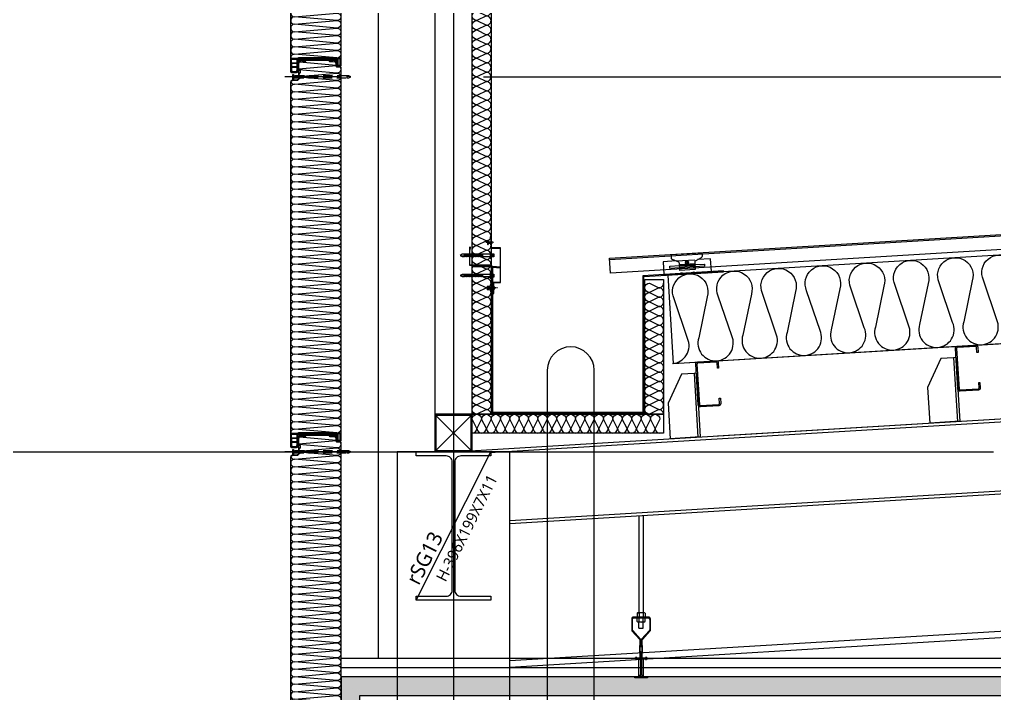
# Model space of a CAD drawing. Header units: millimetres. Extents: x 0 to 672800, y 0 to 118800.
# Drawn here: x 391743 to 394342, y 31799 to 33597 of the extents above; entities that cross this region are included whole.
import ezdxf
from ezdxf.enums import TextEntityAlignment as Align

# ---------------------------------------------------------------- set-up
doc = ezdxf.new("R2010")
doc.units = ezdxf.units.MM
doc.header["$LTSCALE"] = 200
doc.linetypes.add('CEN-GAUN', pattern=[32.2, 30, -1, 0.2, -1])
doc.linetypes.add('HIDDEN', pattern=[0.375, 0.25, -0.125])
doc.layers.get('DEFPOINTS').update_dxf_attribs({"color": 137})
for name, color, linetype in [('0-S-col', 4, 'Continuous'), ('01단열재', 252, 'Continuous'), ('01외벽패널', 3, 'Continuous'), ('01하지철물', 253, 'Continuous'), ('09GIRDER', 2, 'Continuous'), ('161', 161, 'Continuous'), ('7', 7, 'Continuous'), ('8ELE', 8, 'Continuous'), ('A-ELE-9', 9, 'Continuous'), ('A-STL4', 4, 'Continuous'), ('AA-CEXM-SYST', 13, 'Continuous'), ('AA-WAXM-NORT', 4, 'Continuous'), ('AA-WAXM-SAND', 4, 'Continuous'), ('BOLT', 8, 'Continuous'), ('CEN', 1, 'CEN-GAUN'), ('CON', 2, 'Continuous'), ('ELE', 7, 'Continuous'), ('ELE-6', 6, 'Continuous'), ('ELE-8', 8, 'Continuous'), ('HAT', 8, 'Continuous'), ('HAT-253', 253, 'Continuous'), ('HAT-INS', 252, 'Continuous'), ('HAT-INS1', 252, 'Continuous'), ('Insul', 252, 'Continuous'), ('PANEL', 6, 'Continuous'), ('S-253', 252, 'Continuous'), ('STEEL-E', 6, 'Continuous'), ('SYP_BOLT', 9, 'Continuous'), ('SYP_FLASHING', 5, 'Continuous'), ('SYP_INSUL', 252, 'Continuous'), ('SYP_RIVET', 11, 'Continuous'), ('SYP_WINDOW', 4, 'Continuous'), ('WALL', 2, 'Continuous'), ('XR-SECTION$0$AA-WAXS-FRPR', 251, 'Continuous')]:
    doc.layers.add(name, color=color, linetype=linetype)
doc.styles.add('스타일1', font='malgun.ttf')
doc.linetypes.add('INSUL50', pattern='A,0.00254,-2.54,[134,ltypeshp.shx,S=6.25,R=0,X=-2.54,Y=0],-19.92,[134,ltypeshp.shx,S=6.25,R=180,X=2.54,Y=0],-2.54', length=25.00254)

# ---------------------------------------------------------------- blocks, each defined once
blk = doc.blocks.new('*U279')
at = {"layer": 'HAT-INS'}
for points in [[(0, 0, 0.414214), (0.25, 0.25), (0, 0.75, -1), (0.5, 0.75), (0.25, 0.25, 0.414214), (0.5, 0)], [(0.5, 0, 0.414214), (0.75, 0.25), (0.5, 0.75, -1), (1, 0.75), (0.75, 0.25, 0.414214), (1, 0)], [(1, 0, 0.414214), (1.25, 0.25), (1, 0.75, -1), (1.5, 0.75), (1.25, 0.25, 0.414214), (1.5, 0)], [(1.5, 0, 0.414214), (1.75, 0.25), (1.5, 0.75, -1), (2, 0.75), (1.75, 0.25, 0.414214), (2, 0)], [(2, 0, 0.414214), (2.25, 0.25), (2, 0.75, -1), (2.5, 0.75), (2.25, 0.25, 0.414214), (2.5, 0)], [(2.5, 0, 0.414214), (2.75, 0.25), (2.5, 0.75, -1), (3, 0.75), (2.75, 0.25, 0.414214), (3, 0)], [(3, 0, 0.414214), (3.25, 0.25), (3, 0.75, -1), (3.5, 0.75), (3.25, 0.25, 0.414214), (3.5, 0)], [(3.5, 0, 0.414214), (3.75, 0.25), (3.5, 0.75, -1), (4, 0.75), (3.75, 0.25, 0.414214), (4, 0)], [(4, 0, 0.414214), (4.25, 0.25), (4, 0.75, -1), (4.5, 0.75), (4.25, 0.25, 0.414214), (4.5, 0)], [(4.5, 0, 0.414214), (4.75, 0.25), (4.5, 0.75, -1), (5, 0.75), (4.75, 0.25, 0.414214), (5, 0)], [(5, 0, 0.414214), (5.25, 0.25), (5, 0.75, -1), (5.5, 0.75), (5.25, 0.25, 0.414214), (5.5, 0)], [(5.5, 0, 0.414214), (5.75, 0.25), (5.5, 0.75, -1), (6, 0.75), (5.75, 0.25, 0.414214), (6, 0)], [(6, 0, 0.414214), (6.25, 0.25), (6, 0.75, -1), (6.5, 0.75), (6.25, 0.25, 0.414214), (6.5, 0)], [(6.5, 0, 0.414214), (6.75, 0.25), (6.5, 0.75, -1), (7, 0.75), (6.75, 0.25, 0.414214), (7, 0)], [(7, 0, 0.414214), (7.25, 0.25), (7, 0.75, -1), (7.5, 0.75), (7.25, 0.25, 0.414214), (7.5, 0)], [(7.5, 0, 0.414214), (7.75, 0.25), (7.5, 0.75, -1), (8, 0.75), (7.75, 0.25, 0.414214), (8, 0)], [(8, 0, 0.414214), (8.25, 0.25), (8, 0.75, -1), (8.5, 0.75), (8.25, 0.25, 0.414214), (8.5, 0)], [(8.5, 0, 0.414214), (8.75, 0.25), (8.5, 0.75, -1), (9, 0.75), (8.75, 0.25, 0.414214), (9, 0)], [(9, 0, 0.414214), (9.25, 0.25), (9, 0.75, -1), (9.5, 0.75), (9.25, 0.25, 0.414214), (9.5, 0)], [(9.5, 0, 0.414214), (9.75, 0.25), (9.5, 0.75, -1), (10, 0.75), (9.75, 0.25, 0.414214), (10, 0)], [(10, 0, 0.414214), (10.25, 0.25), (10, 0.75, -1), (10.5, 0.75), (10.25, 0.25, 0.414214), (10.5, 0)], [(10.5, 0, 0.414214), (10.75, 0.25), (10.5, 0.75, -1), (11, 0.75), (10.75, 0.25, 0.414214), (11, 0)], [(11, 0, 0.414214), (11.25, 0.25), (11, 0.75, -1), (11.5, 0.75), (11.25, 0.25, 0.414214), (11.5, 0)], [(11.5, 0, 0.414214), (11.75, 0.25), (11.5, 0.75, -1), (12, 0.75), (11.75, 0.25, 0.414214), (12, 0)], [(12, 0, 0.414214), (12.25, 0.25), (12, 0.75, -1), (12.5, 0.75), (12.25, 0.25, 0.414214), (12.5, 0)], [(12.5, 0, 0.414214), (12.75, 0.25), (12.5, 0.75, -1), (13, 0.75), (12.75, 0.25, 0.414214), (13, 0)], [(13, 0, 0.414214), (13.25, 0.25), (13, 0.75, -1), (13.5, 0.75), (13.25, 0.25, 0.414214), (13.5, 0)], [(13.5, 0, 0.414214), (13.75, 0.25), (13.5, 0.75, -1), (14, 0.75), (13.75, 0.25, 0.414214), (14, 0)], [(14, 0, 0.414214), (14.25, 0.25), (14, 0.75, -1), (14.5, 0.75), (14.25, 0.25, 0.414214), (14.5, 0)], [(14.5, 0, 0.414214), (14.75, 0.25), (14.5, 0.75, -1), (15, 0.75), (14.75, 0.25, 0.414214), (15, 0)], [(15, 0, 0.414214), (15.25, 0.25), (15, 0.75, -1), (15.5, 0.75), (15.25, 0.25, 0.414214), (15.5, 0)], [(15.5, 0, 0.414214), (15.75, 0.25), (15.5, 0.75, -1), (16, 0.75), (15.75, 0.25, 0.414214), (16, 0)], [(16, 0, 0.414214), (16.25, 0.25), (16, 0.75, -1), (16.5, 0.75), (16.25, 0.25, 0.414214), (16.5, 0)], [(16.5, 0, 0.414214), (16.75, 0.25), (16.5, 0.75, -1), (17, 0.75), (16.75, 0.25, 0.414214), (17, 0)], [(17, 0, 0.414214), (17.25, 0.25), (17, 0.75, -1), (17.5, 0.75), (17.25, 0.25, 0.414214), (17.5, 0)], [(17.5, 0, 0.414214), (17.75, 0.25), (17.5, 0.75, -1), (18, 0.75), (17.75, 0.25, 0.414214), (18, 0)], [(18, 0, 0.414214), (18.25, 0.25), (18, 0.75, -1), (18.5, 0.75), (18.25, 0.25, 0.414214), (18.5, 0)], [(18.5, 0, 0.414214), (18.75, 0.25), (18.5, 0.75, -1), (19, 0.75), (18.75, 0.25, 0.414214), (19, 0)], [(19, 0, 0.414214), (19.25, 0.25), (19, 0.75, -1), (19.5, 0.75), (19.25, 0.25, 0.414214), (19.5, 0)], [(19.5, 0, 0.414214), (19.75, 0.25), (19.5, 0.75, -1), (20, 0.75), (19.75, 0.25, 0.414214), (20, 0)], [(20, 0, 0.414214), (20.25, 0.25), (20, 0.75, -1), (20.5, 0.75), (20.25, 0.25, 0.414214), (20.5, 0)], [(20.5, 0, 0.414214), (20.75, 0.25), (20.5, 0.75, -1), (21, 0.75), (20.75, 0.25, 0.414214), (21, 0)], [(21, 0, 0.414214), (21.25, 0.25), (21, 0.75, -1), (21.5, 0.75), (21.25, 0.25, 0.414214), (21.5, 0)]]:
    blk.add_lwpolyline(points, format="xyb", dxfattribs=at)
blk = doc.blocks.new('*U280')
at = {"layer": 'HAT-INS'}
for points in [[(0, 0, 0.414214), (0.25, 0.25), (0, 0.75, -1), (0.5, 0.75), (0.25, 0.25, 0.414214), (0.5, 0)], [(0.5, 0, 0.414214), (0.75, 0.25), (0.5, 0.75, -1), (1, 0.75), (0.75, 0.25, 0.414214), (1, 0)], [(1, 0, 0.414214), (1.25, 0.25), (1, 0.75, -1), (1.5, 0.75), (1.25, 0.25, 0.414214), (1.5, 0)], [(1.5, 0, 0.414214), (1.75, 0.25), (1.5, 0.75, -1), (2, 0.75), (1.75, 0.25, 0.414214), (2, 0)], [(2, 0, 0.414214), (2.25, 0.25), (2, 0.75, -1), (2.5, 0.75), (2.25, 0.25, 0.414214), (2.5, 0)], [(2.5, 0, 0.414214), (2.75, 0.25), (2.5, 0.75, -1), (3, 0.75), (2.75, 0.25, 0.414214), (3, 0)], [(3, 0, 0.414214), (3.25, 0.25), (3, 0.75, -1), (3.5, 0.75), (3.25, 0.25, 0.414214), (3.5, 0)], [(3.5, 0, 0.414214), (3.75, 0.25), (3.5, 0.75, -1), (4, 0.75), (3.75, 0.25, 0.414214), (4, 0)], [(4, 0, 0.414214), (4.25, 0.25), (4, 0.75, -1), (4.5, 0.75), (4.25, 0.25, 0.414214), (4.5, 0)], [(4.5, 0, 0.414214), (4.75, 0.25), (4.5, 0.75, -1), (5, 0.75), (4.75, 0.25, 0.414214), (5, 0)], [(5, 0, 0.414214), (5.25, 0.25), (5, 0.75, -1), (5.5, 0.75), (5.25, 0.25, 0.414214), (5.5, 0)], [(5.5, 0, 0.414214), (5.75, 0.25), (5.5, 0.75, -1), (6, 0.75), (5.75, 0.25, 0.414214), (6, 0)], [(6, 0, 0.414214), (6.25, 0.25), (6, 0.75, -1), (6.5, 0.75), (6.25, 0.25, 0.414214), (6.5, 0)], [(6.5, 0, 0.414214), (6.75, 0.25), (6.5, 0.75, -1), (7, 0.75), (6.75, 0.25, 0.414214), (7, 0)]]:
    blk.add_lwpolyline(points, format="xyb", dxfattribs=at)
blk = doc.blocks.new('*U278')
at = {"layer": 'HAT-INS'}
for points in [[(0, 0, 0.414214), (0.25, 0.25), (0, 0.75, -1), (0.5, 0.75), (0.25, 0.25, 0.414214), (0.5, 0)], [(0.5, 0, 0.414214), (0.75, 0.25), (0.5, 0.75, -1), (1, 0.75), (0.75, 0.25, 0.414214), (1, 0)], [(1, 0, 0.414214), (1.25, 0.25), (1, 0.75, -1), (1.5, 0.75), (1.25, 0.25, 0.414214), (1.5, 0)], [(1.5, 0, 0.414214), (1.75, 0.25), (1.5, 0.75, -1), (2, 0.75), (1.75, 0.25, 0.414214), (2, 0)], [(2, 0, 0.414214), (2.25, 0.25), (2, 0.75, -1), (2.5, 0.75), (2.25, 0.25, 0.414214), (2.5, 0)], [(2.5, 0, 0.414214), (2.75, 0.25), (2.5, 0.75, -1), (3, 0.75), (2.75, 0.25, 0.414214), (3, 0)], [(3, 0, 0.414214), (3.25, 0.25), (3, 0.75, -1), (3.5, 0.75), (3.25, 0.25, 0.414214), (3.5, 0)], [(3.5, 0, 0.414214), (3.75, 0.25), (3.5, 0.75, -1), (4, 0.75), (3.75, 0.25, 0.414214), (4, 0)], [(4, 0, 0.414214), (4.25, 0.25), (4, 0.75, -1), (4.5, 0.75), (4.25, 0.25, 0.414214), (4.5, 0)], [(4.5, 0, 0.414214), (4.75, 0.25), (4.5, 0.75, -1), (5, 0.75), (4.75, 0.25, 0.414214), (5, 0)], [(5, 0, 0.414214), (5.25, 0.25), (5, 0.75, -1), (5.5, 0.75), (5.25, 0.25, 0.414214), (5.5, 0)], [(5.5, 0, 0.414214), (5.75, 0.25), (5.5, 0.75, -1), (6, 0.75), (5.75, 0.25, 0.414214), (6, 0)], [(6, 0, 0.414214), (6.25, 0.25), (6, 0.75, -1), (6.5, 0.75), (6.25, 0.25, 0.414214), (6.5, 0)], [(6.5, 0, 0.414214), (6.75, 0.25), (6.5, 0.75, -1), (7, 0.75), (6.75, 0.25, 0.414214), (7, 0)], [(7, 0, 0.414214), (7.25, 0.25), (7, 0.75, -1), (7.5, 0.75), (7.25, 0.25, 0.414214), (7.5, 0)], [(7.5, 0, 0.414214), (7.75, 0.25), (7.5, 0.75, -1), (8, 0.75), (7.75, 0.25, 0.414214), (8, 0)], [(8, 0, 0.414214), (8.25, 0.25), (8, 0.75, -1), (8.5, 0.75), (8.25, 0.25, 0.414214), (8.5, 0)], [(8.5, 0, 0.414214), (8.75, 0.25), (8.5, 0.75, -1), (9, 0.75), (8.75, 0.25, 0.414214), (9, 0)], [(9, 0, 0.414214), (9.25, 0.25), (9, 0.75, -1), (9.5, 0.75), (9.25, 0.25, 0.414214), (9.5, 0)], [(9.5, 0, 0.414214), (9.75, 0.25), (9.5, 0.75, -1), (10, 0.75), (9.75, 0.25, 0.414214), (10, 0)]]:
    blk.add_lwpolyline(points, format="xyb", dxfattribs=at)
blk = doc.blocks.new('SCW-1')
at = {"layer": 'BOLT', "color": 8, "linetype": 'HIDDEN', "ltscale": 0.5}
for p, q in [((150, 3), (150, 9)), ((154.1, 12), (151.1, 9)), ((151.1, 9), (151.1, 3)), ((151.1, 3), (154.1, 0)), ((153.1, 5.4), (153.1, 6.6)), ((153.1, 6.6), (154.5, 6.6)), ((154.5, 5.4), (153.1, 5.4)), ((154.5, 12), (154.1, 12)), ((154.1, 0), (154.5, 0)), ((154.5, 6.6), (154.5, 12)), ((154.5, 0), (154.5, 5.4))]:
    blk.add_line(p, q, dxfattribs=at)
for points in [[(0, 6), (9, 7), (11, 9), (12, 7), (10, 3)], [(10, 3), (5, 3), (0, 6), (5, 9), (11, 9)], [(150, 3), (10, 3)], [(11, 9), (150, 9)]]:
    blk.add_lwpolyline(points, dxfattribs=at)
for centre, start, end in [((150.6, 9.2), 199.4712, 340.5288), ((150.6, 2.8), 19.4712, 160.5288)]:
    blk.add_arc(centre, 0.6, start, end, dxfattribs=at)
blk = doc.blocks.new('PANEL-135')
at = {"layer": '161'}
for p, q in [((150, 0), (0, 0)), ((150, -1000), (0, -1000))]:
    blk.add_line(p, q, dxfattribs=at)
at = {"layer": 'BOLT', "color": 8, "linetype": 'HIDDEN', "ltscale": 0.5}
for p, q in [((37.8, 20.4), (41.2, 17)), ((37.8, 19.3), (40.8, 16.3)), ((37.8, 8.7), (40.8, 11.7)), ((37.8, 7.6), (41.2, 11)), ((37.8, 6.4), (41.2, 3)), ((37.8, 5.3), (40.8, 2.3)), ((41.2, 17), (41.2, 11)), ((41.2, 3), (41.2, -3)), ((37.8, -5.3), (40.8, -2.3)), ((37.8, -6.1), (37.8, -6.1)), ((38.6, -5.6), (41.2, -3))]:
    blk.add_line(p, q, dxfattribs=at)
at = {"layer": 'HAT-INS1'}
for points in [[(37.8, 21.4), (137, 30)], [(137, 30.5), (39.6, 38.9)]]:
    blk.add_lwpolyline(points, dxfattribs=at)
for points in [[(147.4, 26.4, -0.625476), (139.5, 10.2), (37.8, 19.1)], [(37.8, 1.4), (139.5, 10.2, -1), (139.5, -9.8), (37.8, -0.9)], [(25.8, -19.8), (139.5, -9.8, -1), (139.5, -29.8), (25.8, -19.8), (25.8, -19.8, 1), (25.8, -39.8, 1)], [(16.1, -12.4, 0.338737), (25.8, -19.8)], [(25.8, -39.8), (139.5, -29.8, -1), (139.5, -49.8), (25.8, -39.8), (25.8, -39.8, 1), (25.8, -59.8, 1)], [(25.8, -59.8), (139.5, -49.8, -1), (139.5, -69.8), (25.8, -59.8), (25.8, -59.8, 1), (25.8, -79.8, 1)], [(25.8, -79.8), (139.5, -69.8, -1), (139.5, -89.8), (25.8, -79.8), (25.8, -79.8, 1), (25.8, -99.8, 1)], [(25.8, -99.8), (139.5, -89.8, -1), (139.5, -109.8), (25.8, -99.8), (25.8, -99.8, 1), (25.8, -119.8, 1)], [(25.8, -119.8), (139.5, -109.8, -1), (139.5, -129.8), (25.8, -119.8), (25.8, -119.8, 1), (25.8, -139.8, 1)], [(25.8, -139.8), (139.5, -129.8, -1), (139.5, -149.8), (25.8, -139.8), (25.8, -139.8, 1), (25.8, -159.8, 1)], [(25.8, -159.8), (139.5, -149.8, -1), (139.5, -169.8), (25.8, -159.8), (25.8, -159.8, 1), (25.8, -179.8, 1)], [(25.8, -179.8), (139.5, -169.8, -1), (139.5, -189.8), (25.8, -179.8), (25.8, -179.8, 1), (25.8, -199.8, 1)], [(25.8, -199.8), (139.5, -189.8, -1), (139.5, -209.8), (25.8, -199.8), (25.8, -199.8, 1), (25.8, -219.8, 1)], [(25.8, -219.8), (139.5, -209.8, -1), (139.5, -229.8), (25.8, -219.8), (25.8, -219.8, 1), (25.8, -239.8, 1)], [(25.8, -239.8), (139.5, -229.8, -1), (139.5, -249.8), (25.8, -239.8), (25.8, -239.8, 1), (25.8, -259.8, 1)], [(25.8, -259.8), (139.5, -249.8, -1), (139.5, -269.8), (25.8, -259.8), (25.8, -259.8, 1), (25.8, -279.8, 1)], [(25.8, -279.8), (139.5, -269.8, -1), (139.5, -289.8), (25.8, -279.8), (25.8, -279.8, 1), (25.8, -299.8, 1)], [(25.8, -299.8), (139.5, -289.8, -1), (139.5, -309.8), (25.8, -299.8), (25.8, -299.8, 1), (25.8, -319.8, 1)], [(25.8, -319.8), (139.5, -309.8, -1), (139.5, -329.8), (25.8, -319.8), (25.8, -319.8, 1), (25.8, -339.8, 1)], [(25.8, -339.8), (139.5, -329.8, -1), (139.5, -349.8), (25.8, -339.8), (25.8, -339.8, 1), (25.8, -359.8, 1)], [(25.8, -359.8), (139.5, -349.8, -1), (139.5, -369.8), (25.8, -359.8), (25.8, -359.8, 1), (25.8, -379.8, 1)], [(25.8, -379.8), (139.5, -369.8, -1), (139.5, -389.8), (25.8, -379.8), (25.8, -379.8, 1), (25.8, -399.8, 1)], [(25.8, -399.8), (139.5, -389.8, -1), (139.5, -409.8), (25.8, -399.8), (25.8, -399.8, 1), (25.8, -419.8, 1)], [(25.8, -419.8), (139.5, -409.8, -1), (139.5, -429.8), (25.8, -419.8), (25.8, -419.8, 1), (25.8, -439.8, 1)], [(25.8, -439.8), (139.5, -429.8, -1), (139.5, -449.8), (25.8, -439.8), (25.8, -439.8, 1), (25.8, -459.8, 1)], [(25.8, -459.8), (139.5, -449.8, -1), (139.5, -469.8), (25.8, -459.8), (25.8, -459.8, 1), (25.8, -479.8, 1)], [(25.8, -479.8), (139.5, -469.8, -1), (139.5, -489.8), (25.8, -479.8), (25.8, -479.8, 1), (25.8, -499.8, 1)], [(25.8, -499.8), (139.5, -489.8, -1), (139.5, -509.8), (25.8, -499.8), (25.8, -499.8, 1), (25.8, -519.8, 1)], [(25.8, -519.8), (139.5, -509.8, -1), (139.5, -529.8), (25.8, -519.8), (25.8, -519.8, 1), (25.8, -539.8, 1)], [(25.8, -539.8), (139.5, -529.8, -1), (139.5, -549.8), (25.8, -539.8), (25.8, -539.8, 1), (25.8, -559.8, 1)], [(25.8, -559.8), (139.5, -549.8, -1), (139.5, -569.8), (25.8, -559.8), (25.8, -559.8, 1), (25.8, -579.8, 1)], [(25.8, -579.8), (139.5, -569.8, -1), (139.5, -589.8), (25.8, -579.8), (25.8, -579.8, 1), (25.8, -599.8, 1)], [(25.8, -599.8), (139.5, -589.8, -1), (139.5, -609.8), (25.8, -599.8), (25.8, -599.8, 1), (25.8, -619.8, 1)], [(25.8, -619.8), (139.5, -609.8, -1), (139.5, -629.8), (25.8, -619.8), (25.8, -619.8, 1), (25.8, -639.8, 1)], [(25.8, -639.8), (139.5, -629.8, -1), (139.5, -649.8), (25.8, -639.8), (25.8, -639.8, 1), (25.8, -659.8, 1)], [(25.8, -659.8), (139.5, -649.8, -1), (139.5, -669.8), (25.8, -659.8), (25.8, -659.8, 1), (25.8, -679.8, 1)], [(25.8, -679.8), (139.5, -669.8, -1), (139.5, -689.8), (25.8, -679.8), (25.8, -679.8, 1), (25.8, -699.8, 1)], [(25.8, -699.8), (139.5, -689.8, -1), (139.5, -709.8), (25.8, -699.8), (25.8, -699.8, 1), (25.8, -719.8, 1)], [(25.8, -719.8), (139.5, -709.8, -1), (139.5, -729.8), (25.8, -719.8), (25.8, -719.8, 1), (25.8, -739.8, 1)], [(25.8, -739.8), (139.5, -729.8, -1), (139.5, -749.8), (25.8, -739.8), (25.8, -739.8, 1), (25.8, -759.8, 1)], [(25.8, -759.8), (139.5, -749.8, -1), (139.5, -769.8), (25.8, -759.8), (25.8, -759.8, 1), (25.8, -779.8, 1)], [(25.8, -779.8), (139.5, -769.8, -1), (139.5, -789.8), (25.8, -779.8), (25.8, -779.8, 1), (25.8, -799.8, 1)], [(25.8, -799.8), (139.5, -789.8, -1), (139.5, -809.8), (25.8, -799.8), (25.8, -799.8, 1), (25.8, -819.8, 1)], [(25.8, -819.8), (139.5, -809.8, -1), (139.5, -829.8), (25.8, -819.8), (25.8, -819.8, 1), (25.8, -839.8, 1)], [(25.8, -839.8), (139.5, -829.8, -1), (139.5, -849.8), (25.8, -839.8), (25.8, -839.8, 1), (25.8, -859.8, 1)], [(25.8, -859.8), (139.5, -849.8, -1), (139.5, -869.8), (25.8, -859.8), (25.8, -859.8, 1), (25.8, -879.8, 1)], [(25.8, -879.8), (139.5, -869.8, -1), (139.5, -889.8), (25.8, -879.8), (25.8, -879.8, 1), (25.8, -899.8, 1)], [(25.8, -899.8), (139.5, -889.8, -1), (139.5, -909.8), (25.8, -899.8), (25.8, -899.8, 1), (25.8, -919.8, 1)], [(25.8, -919.8), (139.5, -909.8, -1), (139.5, -929.8), (25.8, -919.8), (25.8, -919.8, 1), (25.8, -939.8, 1)], [(25.8, -939.8), (139.5, -929.8, -1), (139.5, -949.8), (138.9, -949.7)], [(129.1, -948.8), (25.8, -939.8), (25.8, -939.8, 0.541794), (16.7, -953.8, 0.541794)]]:
    blk.add_lwpolyline(points, format="xyb", dxfattribs=at)
at = {"layer": 'Insul', "color": 251}
for p, q in [((18.3, -964.5), (18.3, -973.7)), ((32.3, -964.5), (18.3, -964.5)), ((32.3, -973.7), (18.3, -973.7)), ((18.3, -974.7), (18.3, -983)), ((32.3, -974.7), (18.3, -974.7)), ((29, -986.4), (21.7, -986.4)), ((32.3, -964.5), (32.3, -973.7)), ((32.3, -974.7), (32.3, -983))]:
    blk.add_line(p, q, dxfattribs=at)
for points in [[(135.1, 38.5), (136, 38.5, 0.414214), (136.3, 38.8), (136.3, 39), (136.3, 39.5, 0.414214), (133.3, 42.5), (128.3, 43.2), (120.8, 43.2, -0.414214), (120.3, 43.7), (120.3, 44, -0.414214), (120.8, 44.5), (133.9, 44.5), (135.5, 44.1, 0.487928), (135.9, 44.4), (135.9, 44.5, 0.414214), (133.9, 46.5), (82.3, 46.5), (40.6, 46.5, 0.414214), (38.6, 44.5), (38.6, 44.4, 0.487928), (39, 44.1), (40.6, 44.5), (53.7, 44.5, -0.414214), (54.2, 44), (54.2, 43.7, -0.414214), (53.7, 43.2), (46.1, 43.2), (41.1, 42.5, 0.414214), (38.1, 39.5), (38.1, 39), (38.1, 38.8, 0.414214), (38.4, 38.5), (39.3, 38.5, 0.414214), (39.6, 38.8), (39.6, 39, -0.414214), (41.1, 40.5), (46.1, 41.2), (54.7, 41.2, 0.414214), (56.2, 42.7), (56.2, 44, -0.414214), (56.7, 44.5), (82.3, 44.5), (117.8, 44.5, -0.414214), (118.3, 44), (118.3, 42.7, 0.414214), (119.8, 41.2), (128.3, 41.2), (133.3, 40.5, -0.414214), (134.8, 39), (134.8, 38.8, 0.414214)], [(135.1, 38.5), (136, 38.5, 0.414214), (136.3, 38.8), (136.3, 39), (136.3, 39.5, 0.414214), (133.3, 42.5), (128.3, 43.2), (120.8, 43.2, -0.414214), (120.3, 43.7), (120.3, 44, -0.414214), (120.8, 44.5), (133.9, 44.5), (135.5, 44.1, 0.487928), (135.9, 44.4), (135.9, 44.5, 0.414214), (133.9, 46.5), (82.3, 46.5), (40.6, 46.5, 0.414214), (38.6, 44.5), (38.6, 44.4, 0.487928), (39, 44.1), (40.6, 44.5), (53.7, 44.5, -0.414214), (54.2, 44), (54.2, 43.7, -0.414214), (53.7, 43.2), (46.1, 43.2), (41.1, 42.5, 0.414214), (38.1, 39.5), (38.1, 39), (38.1, 38.8, 0.414214), (38.4, 38.5), (39.3, 38.5, 0.414214), (39.6, 38.8), (39.6, 39, -0.414214), (41.1, 40.5), (46.1, 41.2), (54.7, 41.2, 0.414214), (56.2, 42.7), (56.2, 44, -0.414214), (56.7, 44.5), (82.3, 44.5), (117.8, 44.5, -0.414214), (118.3, 44), (118.3, 42.7, 0.414214), (119.8, 41.2), (128.3, 41.2), (133.3, 40.5, -0.414214), (134.8, 39), (134.8, 38.8, 0.414214)], [(148.7, -968.9, -0.414214), (146.2, -971.4), (142.9, -971.4, -0.414214), (140.4, -968.9), (140.4, -953.8, 0.414214), (139.4, -952.8), (136.9, -952.8), (136.9, -951.8), (39, -951.8), (39, -952.8), (35.1, -952.8, 0.414214), (34.1, -953.8), (34.1, -983, -0.414191), (29.1, -988), (21.7, -988, -0.414236), (16.7, -983), (16.7, -949.8), (37, -949.8), (37, -948.8), (138.9, -948.8), (138.9, -949.8), (148.7, -949.8)], [(148.7, -968.9, -0.414214), (146.2, -971.4), (142.9, -971.4, -0.414214), (140.4, -968.9), (140.4, -953.8, 0.414214), (139.4, -952.8), (136.9, -952.8), (136.9, -951.8), (39, -951.8), (39, -952.8), (35.1, -952.8, 0.414214), (34.1, -953.8), (34.1, -983, -0.414191), (29.1, -988), (21.7, -988, -0.414236), (16.7, -983), (16.7, -949.8), (37, -949.8), (37, -948.8), (138.9, -948.8), (138.9, -949.8), (148.7, -949.8)], [(142, -951.4), (147, -951.4), (147, -968.9, -0.414214), (146.2, -969.7), (142.9, -969.7, -0.414214), (142, -968.9)]]:
    blk.add_lwpolyline(points, format="xyb", close=True, dxfattribs=at)
blk.add_lwpolyline([(32.3, -952.5), (32.3, -963.5), (18.3, -963.5), (18.3, -952.5)], close=True, dxfattribs=at)
for centre, start, end in [((21.7, -983), 180, 270.0043), ((29, -983), 270.0043, 0)]:
    blk.add_arc(centre, 3.35, start, end, dxfattribs=at)
at = {"layer": 'PANEL', "ltscale": 3}
for points in [[(44, 43.3), (44, 44.1), (39, 44.1, 0.414214), (37, 42.1), (37, -3.7, -0.39552), (32.8, -8.2), (19.7, -9.1, 0.39896), (15, -14.1), (15, -444.5), (15, -983.8, 0.414242), (20, -988.8), (31.5, -988.8, 0.414191), (35, -985.3), (35, -953.3), (42, -953.3), (42, -952.5), (34.2, -952.5), (34.2, -985.3, -0.414191), (31.5, -988), (20, -988, -0.414242), (15.8, -983.8), (15.8, -444.5), (15.8, -14.1, -0.399273), (19.8, -9.9), (32.8, -9, 0.39552), (37.8, -3.7), (37.8, 42.1, -0.414214), (39, 43.3), (44, 43.3)], [(130.5, 44.1), (130.5, 44.1), (130.5, 43.6), (135.5, 43.6, -0.414214), (137, 42.1), (137, 28.4, 0.414214), (139, 26.4), (148, 26.4, -0.414214), (149.5, 24.9), (149.5, -391.9), (149.5, -969.9, -0.414214), (148, -971.4), (141, -971.4, -0.414214), (139.5, -969.9), (139.5, -952.8), (137, -952.8), (137, -953.3), (139, -953.3), (139, -969.9, 0.414214), (141, -971.9), (148, -971.9, 0.414214), (150, -969.9), (150, -391.9), (150, 24.9, 0.414214), (148, 26.9), (139, 26.9, -0.414214), (137.5, 28.4), (137.5, 42.1, 0.414214), (135.5, 44.1), (130.5, 44.1)]]:
    blk.add_lwpolyline(points, format="xyb", dxfattribs=at)
at = {"layer": 'SYP_INSUL'}
for points in [[(37.8, 41.4), (38.9, 41.5)], [(38.1, 39), (37.8, 39.1)], [(56.2, 43.2), (70.1, 44.5)]]:
    blk.add_lwpolyline(points, dxfattribs=at)
at = {"layer": 'WALL', "color": 3}
blk.add_line((44, 43.3), (44, 43.3), dxfattribs=at)
at = {"xscale": -1}
blk.add_blockref('SCW-1', (176.2, -6), dxfattribs=at)
blk = doc.blocks.new('SG-rSG13')
at = {"layer": '09GIRDER'}
blk.add_lwpolyline([(-99.5, -396), (-99.5, -385), (-19.5, -385, 0.414214), (-3.5, -369), (-3.5, -27, 0.414214), (-19.5, -11), (-99.5, -11), (-99.5, 0), (99.5, 0), (99.5, -11), (19.5, -11, 0.414214), (3.5, -27), (3.5, -369, 0.414214), (19.5, -385), (99.5, -385), (99.5, -396)], format="xyb", close=True, dxfattribs=at)
at = {"layer": 'DEFPOINTS'}
blk.add_line((-99.5, -396), (99.5, 0), dxfattribs=at)
at = {"layer": 'DEFPOINTS', "style": '스타일1'}
for s, height, p in [('H-396X199X7X11', 30, (35.1, -203.1)), ('rSG13', 40, (-77.4, -283.2, 0))]:
    blk.add_text(s, height=height, rotation=63.3193, dxfattribs=at).set_placement(p, align=Align.MIDDLE_CENTER)
blk = doc.blocks.new('PURLIN-120x60')
at = {"layer": 'A-ELE-9', "linetype": 'ByBlock'}
for p, q in [((-40, 170), (-80, 95)), ((-6, 170), (-40, 170)), ((-6, 170), (-6, 0)), ((0, 170), (0, 0)), ((-80, 95), (-80, 0)), ((0, 0), (-80, 0))]:
    blk.add_line(p, q, dxfattribs=at)
at = {"layer": 'A-ELE-9'}
blk.add_line((0, 170), (-6, 170), dxfattribs=at)
at = {"layer": 'A-STL4'}
blk.add_lwpolyline([(56.8, 100), (60, 100), (60, 85.4, -0.414214), (54.6, 80), (5.5, 80, -0.414214), (0, 85.4), (0, 194.6, -0.414214), (5.5, 200), (54.6, 200, -0.414214), (60, 194.6), (60, 180), (56.8, 180), (56.8, 194.3, 0.414214), (54.3, 196.8), (5.8, 196.8, 0.414214), (3.2, 194.3), (3.2, 85.7, 0.414214), (5.8, 83.2), (54.3, 83.2, 0.414214), (56.8, 85.7)], format="xyb", close=True, dxfattribs=at)
blk = doc.blocks.new('stud-12')
at = {"layer": 'ELE-8'}
for p, q in [((29753.7, 200), (14794.6, 200)), ((29647, 0), (14806.7, 0))]:
    blk.add_line(p, q, dxfattribs=at)
at = {"rotation": 359.9999999996471}
for p, xscale in [((29000, 0), -0.9999999999999999), ((29693.3, 0), -1)]:
    blk.add_blockref('PURLIN-120x60', p, dxfattribs=dict(at, xscale=xscale))
blk = doc.blocks.new('하지철물')
at = {"layer": '01하지철물', "color": 1}
for p, q in [((46.8, 46.8), (-46.8, -46.8)), ((46.8, -46.8), (-46.8, 46.8))]:
    blk.add_line(p, q, dxfattribs=at)
at = {"layer": '01하지철물'}
for points in [[(-50, -50), (-50, 50), (50, 50), (50, -50)], [(-46.8, -46.8), (-46.8, 46.8), (46.8, 46.8), (46.8, -46.8)]]:
    blk.add_lwpolyline(points, close=True, dxfattribs=at)
blk = doc.blocks.new('SY_Rivet-1')
at = {"layer": 'SYP_RIVET'}
for p, q in [((429222.5, 1015354.2), (429223, 1015352.3)), ((429223.6, 1015341.4), (429222.6, 1015345.3)), ((429223.5, 1015350.4), (429226.8, 1015336.5)), ((429227.4, 1015342.3), (429226.5, 1015346.3)), ((429226.9, 1015335.9), (429227.4, 1015333.9))]:
    blk.add_line(p, q, dxfattribs=at)
blk.add_lwpolyline([(429223.6, 1015341.4, 0.243685), (429220.7, 1015339.2, 0.496046), (429221.8, 1015337.4, 0.240327), (429223.6, 1015338.1, -0.160412), (429226.1, 1015339.6, -0.154154), (429228.7, 1015339.3, 0.228762), (429230.5, 1015339.4, 0.497369), (429230.8, 1015341.5, 0.258254), (429227.4, 1015342.3)], format="xyb", dxfattribs=at)
blk.add_arc((429224.1, 1015348), 3.16, 29.4917, 177.3994, dxfattribs=at)
blk = doc.blocks.new('SY_Rivet-2')
at = {"layer": 'SYP_RIVET'}
for p, q in [((426002.7, 1012608.9), (426000.4, 1012608.9)), ((426029.6, 1012608.9), (426004.8, 1012608.9)), ((426010.1, 1012610.9), (426022.1, 1012610.9)), ((426010.1, 1012606.9), (426022.1, 1012606.9)), ((426033.6, 1012608.9), (426031.7, 1012608.9))]:
    blk.add_line(p, q, dxfattribs=at)
blk.add_lwpolyline([(426010.1, 1012606.9, -0.243685), (426008.6, 1012603.6, -0.496046), (426006.7, 1012604.3, -0.240327), (426006.9, 1012606.2, 0.160412), (426007.8, 1012608.9, 0.154154), (426006.9, 1012611.4, -0.228762), (426006.6, 1012613.2, -0.497369), (426008.5, 1012614, -0.258254), (426010.1, 1012610.9)], format="xyb", dxfattribs=at)
blk.add_arc((426023.6, 1012608.8), 3.16, 286.0461, 73.9539, dxfattribs=at)
blk = doc.blocks.new('zw$2466')
at = {"layer": 'BOLT'}
for p, q in [((3, 82.1), (0, 81)), ((16, 81), (0, 81)), ((0, 81), (0, 80)), ((16, 80), (0, 80)), ((5.5, 89.1), (5.5, 83.1)), ((10.5, 83.1), (10.5, 89.1)), ((13, 82.1), (16, 81)), ((16, 81), (16, 80)), ((11.8, 57.5), (4.5, 60)), ((5, 58.3), (4.5, 58)), ((11.8, 55.5), (4.5, 58)), ((4.5, 58), (5, 57.3)), ((5, 56.3), (4.5, 56)), ((11.8, 53.5), (4.5, 56)), ((4.5, 56), (5, 55.3)), ((5, 54.3), (4.5, 54)), ((11.8, 51.5), (4.5, 54)), ((4.5, 54), (5, 53.3)), ((5, 52.3), (4.5, 52)), ((11.8, 49.5), (4.5, 52)), ((4.5, 52), (5, 51.3)), ((11, 58.3), (5, 60.3)), ((5, 59.3), (5, 58.3)), ((11, 56.3), (5, 58.3)), ((11, 55.3), (5, 57.3)), ((5, 57.3), (5, 56.3)), ((11, 54.3), (5, 56.3)), ((11, 53.3), (5, 55.3)), ((5, 55.3), (5, 54.3)), ((11, 52.3), (5, 54.3)), ((11, 51.3), (5, 53.3)), ((5, 53.3), (5, 52.3)), ((11, 50.3), (5, 52.3)), ((11, 57.3), (11, 56.3)), ((11, 56.3), (11.8, 55.5)), ((11.8, 55.5), (11, 55.3)), ((11, 55.3), (11, 54.3)), ((11, 54.3), (11.8, 53.5)), ((11.8, 53.5), (11, 53.3)), ((11, 53.3), (11, 52.3)), ((11, 52.3), (11.8, 51.5)), ((5, 50.3), (4.5, 50)), ((11.8, 47.5), (4.5, 50)), ((4.5, 50), (5, 49.3)), ((5, 48.3), (4.5, 48)), ((11.8, 45.5), (4.5, 48)), ((4.5, 48), (5, 47.3)), ((5, 46.3), (4.5, 46)), ((11.8, 43.5), (4.5, 46)), ((4.5, 46), (5, 45.3)), ((5, 44.3), (4.5, 44)), ((11.8, 41.5), (4.5, 44)), ((4.5, 44), (5, 43.3)), ((5, 42.3), (4.5, 42)), ((11.8, 39.5), (4.5, 42)), ((4.5, 42), (5, 41.3)), ((5, 40.3), (4.5, 40)), ((11.8, 37.5), (4.5, 40)), ((4.5, 40), (5, 39.3)), ((5, 38.3), (4.5, 38)), ((11.8, 35.5), (4.5, 38)), ((4.5, 38), (5, 37.3)), ((5, 36.3), (4.5, 36)), ((4.5, 36), (5, 35.3)), ((11.8, 33.5), (4.5, 36)), ((5, 34.3), (4.5, 34)), ((4.5, 34), (5, 33.3)), ((11.8, 31.5), (4.5, 34)), ((5, 32.3), (4.5, 32)), ((4.5, 32), (5, 31.3)), ((11.8, 29.5), (4.5, 32)), ((5, 30.3), (4.5, 30)), ((11.8, 27.5), (4.5, 30)), ((4.5, 30), (5, 29.3)), ((5, 28.3), (4.5, 28)), ((11.8, 25.5), (4.5, 28)), ((4.5, 28), (5, 27.3)), ((5, 26.3), (4.5, 26)), ((11, 49.3), (5, 51.3)), ((5, 51.3), (5, 50.3)), ((11, 48.3), (5, 50.3)), ((11, 47.3), (5, 49.3)), ((5, 49.3), (5, 48.3)), ((11, 46.3), (5, 48.3)), ((5, 47.3), (5, 46.3)), ((11, 45.3), (5, 47.3)), ((11, 44.3), (5, 46.3)), ((11, 43.3), (5, 45.3)), ((5, 45.3), (5, 44.3)), ((11, 42.3), (5, 44.3)), ((11, 41.3), (5, 43.3)), ((5, 43.3), (5, 42.3)), ((11, 40.3), (5, 42.3)), ((11, 39.3), (5, 41.3)), ((5, 41.3), (5, 40.3)), ((11, 38.3), (5, 40.3)), ((11, 37.3), (5, 39.3)), ((5, 39.3), (5, 38.3)), ((11, 36.3), (5, 38.3)), ((5, 37.3), (5, 36.3)), ((11, 35.3), (5, 37.3)), ((11, 34.3), (5, 36.3)), ((5, 35.3), (5, 34.3)), ((11, 33.3), (5, 35.3)), ((11, 32.3), (5, 34.3)), ((5, 33.3), (5, 32.3)), ((11, 31.3), (5, 33.3)), ((11, 30.3), (5, 32.3)), ((5, 31.3), (5, 30.3)), ((11, 29.3), (5, 31.3)), ((11, 28.3), (5, 30.3)), ((11, 27.3), (5, 29.3)), ((5, 29.3), (5, 28.3)), ((11, 26.3), (5, 28.3)), ((11, 25.3), (5, 27.3)), ((5, 27.3), (5, 26.3)), ((11, 24.3), (5, 26.3)), ((11.8, 51.5), (11, 51.3)), ((11, 51.3), (11, 50.3)), ((11, 50.3), (11.8, 49.5)), ((11.8, 49.5), (11, 49.3)), ((11, 49.3), (11, 48.3)), ((11, 48.3), (11.8, 47.5)), ((11.8, 47.5), (11, 47.3)), ((11, 47.3), (11, 46.3)), ((11, 46.3), (11.8, 45.5)), ((11.8, 45.5), (11, 45.3)), ((11, 45.3), (11, 44.3)), ((11, 44.3), (11.8, 43.5)), ((11.8, 43.5), (11, 43.3)), ((11, 43.3), (11, 42.3)), ((11, 42.3), (11.8, 41.5)), ((11.8, 41.5), (11, 41.3)), ((11, 41.3), (11, 40.3)), ((11, 40.3), (11.8, 39.5)), ((11.8, 39.5), (11, 39.3)), ((11, 39.3), (11, 38.3)), ((11, 38.3), (11.8, 37.5)), ((11.8, 37.5), (11, 37.3)), ((11, 37.3), (11, 36.3)), ((11, 36.3), (11.8, 35.5)), ((11.8, 35.5), (11, 35.3)), ((11, 35.3), (11, 34.3)), ((11, 34.3), (11.8, 33.5)), ((11.8, 33.5), (11, 33.3)), ((11, 33.3), (11, 32.3)), ((11, 32.3), (11.8, 31.5)), ((11.8, 31.5), (11, 31.3)), ((11, 31.3), (11, 30.3)), ((11, 30.3), (11.8, 29.5)), ((11.8, 29.5), (11, 29.3)), ((11, 29.3), (11, 28.3)), ((11, 28.3), (11.8, 27.5)), ((11.8, 27.5), (11, 27.3)), ((11, 27.3), (11, 26.3)), ((11, 26.3), (11.8, 25.5)), ((11.8, 23.5), (4.5, 26)), ((4.5, 26), (5, 25.3)), ((5, 24.3), (4.5, 24)), ((11.8, 21.5), (4.5, 24)), ((4.5, 24), (5, 23.3)), ((5, 22.3), (4.5, 22)), ((4.5, 22), (5, 21.3)), ((11.8, 19.5), (4.5, 22)), ((5, 20.3), (4.5, 20)), ((11.8, 17.5), (4.5, 20)), ((4.5, 20), (5, 19.3)), ((5, 18.3), (4.5, 18)), ((11.8, 15.5), (4.5, 18)), ((4.5, 18), (5, 17.3)), ((5, 16.3), (4.5, 16)), ((11.8, 13.5), (4.5, 16)), ((4.5, 16), (5, 15.3)), ((5, 14.3), (4.5, 14)), ((11.8, 11.5), (4.5, 14)), ((4.5, 14), (5, 13.3)), ((11, 23.3), (5, 25.3)), ((5, 25.3), (5, 24.3)), ((11, 22.3), (5, 24.3)), ((5, 23.3), (5, 22.3)), ((11, 21.3), (5, 23.3)), ((11, 20.3), (5, 22.3)), ((11, 19.3), (5, 21.3)), ((5, 21.3), (5, 20.3)), ((11, 18.3), (5, 20.3)), ((11, 17.3), (5, 19.3)), ((5, 19.3), (5, 18.3)), ((11, 16.3), (5, 18.3)), ((11, 15.3), (5, 17.3)), ((5, 17.3), (5, 16.3)), ((11, 14.3), (5, 16.3)), ((11, 13.3), (5, 15.3)), ((5, 15.3), (5, 14.3)), ((11, 12.3), (5, 14.3)), ((5, 13.3), (5, 11)), ((11, 11.3), (5, 13.3)), ((11.8, 25.5), (11, 25.3)), ((11, 25.3), (11, 24.3)), ((11, 24.3), (11.8, 23.5)), ((11.8, 23.5), (11, 23.3)), ((11, 23.3), (11, 22.3)), ((11, 22.3), (11.8, 21.5)), ((11.8, 21.5), (11, 21.3)), ((11, 21.3), (11, 20.3)), ((11, 20.3), (11.8, 19.5)), ((11.8, 19.5), (11, 19.3)), ((11, 19.3), (11, 18.3)), ((11, 18.3), (11.8, 17.5)), ((11.8, 17.5), (11, 17.3)), ((11, 17.3), (11, 16.3)), ((11, 16.3), (11.8, 15.5)), ((11.8, 15.5), (11, 15.3)), ((11, 15.3), (11, 14.3)), ((11, 14.3), (11.8, 13.5)), ((11.8, 13.5), (11, 13.3)), ((11, 13.3), (11, 12.3)), ((11, 12.3), (11.8, 11.5)), ((11.8, 11.5), (11, 11.3)), ((11, 11.3), (11, 10))]:
    blk.add_line(p, q, dxfattribs=at)
blk.add_lwpolyline([(13, 83.1), (13, 82.1), (3, 82.1), (3, 83.1)], close=True, dxfattribs=at)
for points in [[(12, 83.1), (12, 89.1), (4, 89.1), (4, 83.1)], [(11, 80), (11, 58.3), (11.8, 57.5), (11, 57.3), (5, 59.3), (4.5, 60), (5, 60.3), (5, 80)], [(8, 0), (7, 9), (5, 11), (7, 12), (11, 10)], [(11, 10), (11, 5), (8, 0), (5, 5), (5, 11)]]:
    blk.add_lwpolyline(points, dxfattribs=at)
at = {"layer": 'BOLT', "color": 0}
blk.add_solid([(16, 81), (0, 81), (16, 80), (0, 80)], dxfattribs=at)
blk = doc.blocks.new('클립-2')
at = {"layer": 'SYP_BOLT', "color": 251}
for p, q in [((-41, 52.2), (41, 52.2)), ((-41, 52.2), (-41, 42.1)), ((41, 52.2), (41, 42.1)), ((-39.2, 39.4), (-22.8, 32)), ((-21, 29.3), (-21, 8.2)), ((21, 29.3), (21, 8.2)), ((22.8, 32), (39.2, 39.4)), ((-34.5, 0), (-34.5, 1.2)), ((-28.5, 0), (-28.5, 1.2)), ((21, 8.2), (-21, 8.2)), ((-3.5, 8.2), (-3.5, 8.2)), ((-3.5, 0), (-3.5, 1.2)), ((-0.5, 8.2), (-0.5, 8.2)), ((2.5, 8.2), (2.5, 8.2)), ((2.5, 0), (2.5, 1.2)), ((28.5, 0), (28.5, 1.2)), ((34.5, 0), (34.5, 1.2))]:
    blk.add_line(p, q, dxfattribs=at)
for points in [[(-28.6, 34.6), (-63.5, 34.6), (-63.5, 0.6), (-47, 0.6)], [(47, 0.6), (63.5, 0.6), (63.5, 34.6), (28.6, 34.6)], [(-21, 20.6), (21, 20.6)], [(21, 16.6), (-21, 16.6)]]:
    blk.add_lwpolyline(points, dxfattribs=at)
at = {"layer": 'SYP_BOLT', "color": 251, "linetype": 'HIDDEN'}
for points in [[(-28.6, 34.6), (28.6, 34.6)], [(-21, 24.6), (21, 24.6)], [(21, 21.6), (-21, 21.6)], [(21, 15.6), (-21, 15.6)], [(21, 12.6), (-21, 12.6)]]:
    blk.add_lwpolyline(points, dxfattribs=at)
at = {"layer": 'SYP_BOLT', "color": 251}
blk.add_lwpolyline([(-47, 1.2), (47, 1.2), (47, 0), (-47, 0)], close=True, dxfattribs=at)
for points in [[(-21, 15.6), (-45.5, 15.6, -0.414214), (-46.5, 16.6), (-46.5, 20.6, -0.414214), (-45.5, 21.6), (-21, 21.6)], [(-18, 1.2), (-18, 1.2, -0.414214), (-17, 2.2), (-15, 2.2, -0.414214), (-14, 1.2), (-14, 1.2)], [(14, 1.2), (14, 1.2, -0.414214), (15, 2.2), (17, 2.2, -0.414214), (18, 1.2), (18, 1.2)], [(21, 21.6), (45.5, 21.6, -0.414214), (46.5, 20.6), (46.5, 16.6, -0.414214), (45.5, 15.6), (21, 15.6)]]:
    blk.add_lwpolyline(points, format="xyb", dxfattribs=at)
for radius in [4, 2]:
    blk.add_circle((0, 29.1), radius, dxfattribs=at)
for centre, start, end in [((-38, 42.1), 180, 245.7723), ((-24, 29.3), 0, 65.7723), ((24, 29.3), 114.2277, 180), ((38, 42.1), 294.2277, 0)]:
    blk.add_arc(centre, 3, start, end, dxfattribs=at)
blk = doc.blocks.new('RSBS')
at = {"layer": 'SYP_WINDOW', "color": 250}
for p, q in [((0, 0), (3, 3)), ((1, 0), (4, 3)), ((2, 0), (4.9, 3)), ((3, 0), (5.9, 3)), ((3.9, 0), (6.9, 3)), ((4.9, 0), (7.9, 3)), ((5.9, 0), (8.9, 3)), ((6.9, 0), (9.9, 3)), ((7.9, 0), (10.8, 3)), ((8.9, 0), (11.8, 3)), ((9.8, 0), (12.8, 3))]:
    blk.add_line(p, q, dxfattribs=at)
blk = doc.blocks.new('DRAIN_2')
at = {"layer": 'ELE', "elevation": 0}
blk.add_lwpolyline([(1075, 300), (1075, 6517.5, 1), (950, 6517.5), (950, 300)], format="xyb", dxfattribs=at)

msp = doc.modelspace()

# ---------------------------------------------------------------- hatches: boundary and pattern name
at = {"layer": 'HAT-253'}
h = msp.add_hatch(dxfattribs=at)
h.set_pattern_fill('ANSI38', color=256, scale=5)
h.set_pattern_definition([(45, (351650, -80355.275), (-11.2253202, 11.2253202), []), (135, (351650, -80355.275), (-33.6759605, 11.2253202), [39.6875, -23.8125])])
h.paths.add_polyline_path([(392600, 26443.6), (392650, 26443.6), (392650, 31793.6), (406150, 31793.6), (406150, 26443.6), (406200, 26443.6), (406200, 31843.6), (392600, 31843.6)])

# ---------------------------------------------------------------- linework, layer by layer
at = {"layer": '0-S-col', "color": 8}
for p, q in [((392995.9, 32441.4), (405750, 33212.6)), ((393050, 31886.7), (405750, 32654.6)), ((393050, 32260.4), (396050.8, 32441.8)), ((393050, 32252.3), (396050.6, 32433.8))]:
    msp.add_line(p, q, dxfattribs=at)
msp.add_lwpolyline([(392750, 26443.6), (393050, 26443.6), (393050, 32443.6), (392750, 32443.6)], close=True, dxfattribs=at)
at = {"layer": '01단열재', "linetype": 'INSUL50', "ltscale": 0.005}
msp.add_line((392600, 31868.6), (406200, 31868.6), dxfattribs=at)
at = {"layer": '01외벽패널'}
msp.add_lwpolyline([(414400, 34180.4), (393471.1, 32915), (393485.3, 32679.4), (414400, 33944)], dxfattribs=at)
at = {"layer": '01하지철물'}
for p, q in [((392700, 31893.6), (392700, 34343.6)), ((392850, 34343.6), (392850, 32443.6))]:
    msp.add_line(p, q, dxfattribs=at)
at = {"layer": '8ELE'}
msp.add_line((392980, 33443.6), (401319.8, 33443.6), dxfattribs=at)
at = {"layer": 'AA-CEXM-SYST'}
for p, q in [((393394, 32273.1), (393394, 32011.6)), ((393406, 32273.9), (393406, 32011.6)), ((393389.3, 32012.9), (393389.3, 32004.1)), ((393389.3, 31990.9), (393389.3, 31999.7)), ((393407.7, 32014.1), (393392.3, 32014.1)), ((393394.7, 32012.9), (393394.7, 32004.1)), ((393394.7, 31990.9), (393394.7, 31999.7)), ((393405.3, 32012.9), (393405.3, 32004.1)), ((393405.3, 31990.9), (393405.3, 31999.7)), ((393410.7, 32012.9), (393410.7, 32004.1)), ((393410.7, 31990.9), (393410.7, 31999.7)), ((393407.7, 31989.7), (393392.3, 31989.7)), ((393394, 31973.1), (393394, 31989.7)), ((393406, 31973.1), (393406, 31989.7)), ((393394, 31973.1), (393406, 31973.1)), ((393386.6, 31888.1), (393385.9, 31894.6)), ((393386.6, 31894.6), (393386.5, 31895.4)), ((393386.7, 31895.4), (393386.6, 31894.6)), ((393386.6, 31888.1), (393387.3, 31894.6)), ((393413.4, 31888.1), (393412.7, 31894.6)), ((393413.3, 31895.4), (393413.4, 31894.6)), ((393413.4, 31894.6), (393413.5, 31895.4)), ((393413.4, 31888.1), (393414.1, 31894.6))]:
    msp.add_line(p, q, dxfattribs=at)
for points in [[(393401.2, 31909.1, 0.094176), (393401.1, 31908.4), (393401.1, 31889.9), (393403.1, 31889.9), (393403.1, 31907.5, -0.094176), (393403.2, 31908.3), (393404.2, 31910.6), (393404.2, 31925.2), (393403.1, 31927.9), (393403.1, 31942.7, -0.186703), (393403.4, 31943.4), (393424.2, 31966.3, 0.186703), (393425, 31968.3), (393425, 31997.9, 0.414214), (393420, 32002.9), (393380, 32002.9, 0.414214), (393375, 31997.9), (393375, 31968.3, 0.186703), (393375.8, 31966.3), (393396.6, 31943.4, -0.186703), (393396.9, 31942.7), (393396.9, 31928.3, -0.094176), (393396.8, 31927.6), (393395.8, 31925.2), (393395.8, 31910.6), (393396.8, 31908.3, -0.094176), (393396.9, 31907.5), (393396.9, 31889.9), (393398.9, 31889.9), (393398.9, 31908.4, 0.094176), (393398.8, 31909.1), (393397.8, 31911.5), (393397.8, 31924.4), (393398.8, 31926.7, 0.094176), (393398.9, 31927.4), (393398.9, 31943.5, 0.186703), (393398.6, 31944.1), (393377.8, 31967.1, -0.186703), (393377, 31969.1), (393377, 31995.9, -0.414214), (393382, 32000.9), (393418, 32000.9, -0.414214), (393423, 31995.9), (393423, 31969.1, -0.186703), (393422.2, 31967.1), (393401.4, 31944.1, 0.186703), (393401.1, 31943.5), (393401.1, 31927.1), (393402.2, 31924.4), (393402.2, 31911.5)], [(393401, 31894.6), (393416.7, 31894.6, -0.414214), (393417, 31894.3), (393417, 31893.9, -0.414214), (393416.7, 31893.6), (393401, 31893.6), (393401, 31847.6), (393403.5, 31847.6, -0.414214), (393404, 31847.1), (393404, 31842.7), (393416.7, 31842.7, -0.414214), (393417, 31842.4), (393417, 31841, -0.414214), (393416.7, 31840.7), (393383.3, 31840.7, -0.414214), (393383, 31841), (393383, 31842.4, -0.414214), (393383.3, 31842.7), (393396, 31842.7), (393396, 31847.1, -0.414214), (393396.5, 31847.6), (393399, 31847.6), (393399, 31893.6), (393383.3, 31893.6, -0.414214), (393383, 31893.9), (393383, 31894.3, -0.414214), (393383.3, 31894.6), (393399, 31894.6), (393399, 31910.4), (393398.1, 31911.3, -0.199186), (393398, 31911.5), (393398, 31924.4), (393402, 31924.4), (393402, 31911.5, -0.199186), (393401.9, 31911.3), (393401, 31910.4)]]:
    msp.add_lwpolyline(points, format="xyb", close=True, dxfattribs=at)
for centre, radius, start, end in [((393392, 32010.6), 3.56, 41.543, 138.457), ((393392, 32006.5), 3.56, 221.543, 318.457), ((393392, 31997.4), 3.56, 41.543, 138.457), ((393400, 32001.7), 12.5, 64.6389, 115.3611), ((393400, 32015.4), 12.5, 244.6369, 295.3631), ((393400, 31988.5), 12.5, 64.6369, 115.3631), ((393408, 32010.6), 3.56, 41.5445, 138.4555), ((393408, 32006.5), 3.56, 221.5445, 318.4555), ((393408, 31997.4), 3.56, 41.5445, 138.4555), ((393392, 31993.3), 3.56, 221.543, 318.457), ((393400, 32002.2), 12.5, 244.6389, 295.3611), ((393408, 31993.3), 3.56, 221.5445, 318.4555), ((393386.6, 31893), 2.4, 93.0389, 136.928), ((393386.6, 31893), 2.4, 43.072, 86.9611), ((393413.4, 31893), 2.4, 93.0389, 136.928), ((393413.4, 31893), 2.4, 43.072, 86.9611)]:
    msp.add_arc(centre, radius, start, end, dxfattribs=at)
at = {"layer": 'AA-WAXM-NORT'}
for p, q in [((392600, 31893.6), (406200, 31893.6)), ((392600, 31843.6), (392600, 31893.6)), ((393393.7, 31843.6), (393393.7, 31893.6)), ((393406.3, 31843.6), (393406.3, 31893.6))]:
    msp.add_line(p, q, dxfattribs=at)
at = {"layer": 'AA-WAXM-SAND'}
msp.add_line((406200, 31843.6), (392600, 31843.6), dxfattribs=at)
at = {"layer": 'CEN'}
for p, q in [((392900, 40443.6), (392900, 20443.6)), ((381900, 32443.6), (446900, 32443.6))]:
    msp.add_line(p, q, dxfattribs=at)
at = {"layer": 'ELE-6'}
msp.add_lwpolyline([(414400, 34194.5), (393318.4, 32919.8), (393316.1, 32959.7), (414400, 34234.5)], dxfattribs=at)
at = {"layer": 'Insul'}
msp.add_lwpolyline([(393483.7, 32679.3, 0.524856), (393523.9, 32745.8), (393488.1, 32851.9, -1.449198), (393576.2, 32857.2), (393553.6, 32747.6, 0.524856), (393601.5, 32686.4, 0.524856), (393641.7, 32752.9), (393605.9, 32859, -1.449198), (393694, 32864.4), (393671.3, 32754.7, 0.524856), (393719.3, 32693.5, 0.524856), (393759.4, 32760), (393723.7, 32866.2, -1.449198), (393811.8, 32871.5), (393789.1, 32761.8, 0.524856), (393837, 32700.7, 0.524856), (393877.2, 32767.2), (393841.5, 32873.3, -1.449198), (393929.6, 32878.6), (393906.9, 32769, 0.524856), (393954.8, 32707.8, 0.524856), (393995, 32774.3), (393959.3, 32880.4, -1.449198), (394047.4, 32885.7), (394024.7, 32776.1, 0.524856), (394072.6, 32714.9, 0.524856), (394112.8, 32781.4), (394077.1, 32887.5, -1.449198), (394165.2, 32892.9), (394142.5, 32783.2, 0.524856), (394190.4, 32722, 0.524856), (394230.6, 32788.5), (394194.8, 32894.7, -1.449198), (394283, 32900), (394260.3, 32790.3, 0.524856), (394308.2, 32729.1, 0.524856), (394348.4, 32795.7), (394312.6, 32901.8, -1.449198), (394400.7, 32907.1)], format="xyb", dxfattribs=at)
msp.add_lwpolyline([(392600, 26443.6), (392650, 26443.6), (392650, 31793.6), (406150, 31793.6), (406150, 26443.6), (406200, 26443.6), (406200, 31843.6), (392600, 31843.6), (392600, 26443.6)], dxfattribs=at)
at = {"layer": 'PANEL', "ltscale": 3}
for points in [[(393000, 34443.6), (393000, 32543.6), (392950, 32543.6), (392950, 34443.6)], [(393460, 32903.6), (393460, 32543.6), (393410, 32543.6), (393410, 32903.6)], [(392950, 32543.6), (393460, 32543.6), (393460, 32493.6), (392950, 32493.6)]]:
    msp.add_lwpolyline(points, close=True, dxfattribs=at)
at = {"layer": 'STEEL-E'}
for p, q in [((392900, 32443.6), (405746.4, 33220.4)), ((393050, 31869.6), (405750, 32637.6))]:
    msp.add_line(p, q, dxfattribs=at)
at = {"layer": 'SYP_FLASHING'}
for points in [[(392976.7, 32940.3, -0.414214), (392976.4, 32940.7), (392976.4, 32940.8, -0.447244), (392976.8, 32941.2), (392983.7, 32939.8), (392983.8, 32940.3), (392976.9, 32941.7, 0.447244), (392975.9, 32940.9), (392975.9, 32940.8, 0.414214), (392976.7, 32939.8), (393025.1, 32935.6), (393025.1, 32987.6), (392999.9, 32987.6), (392999.9, 33016.6, 0.414214), (392999, 33017.5), (392998.9, 33017.5, 0.447244), (392998, 33016.5), (392998.8, 33009.5), (392999.3, 33009.6), (392998.5, 33016.5, -0.447244), (392998.9, 33017), (392999, 33017, -0.414214), (392999.4, 33016.6), (392999.4, 32987.1), (393024.6, 32987.1), (393024.6, 32936.1)], [(393005.5, 32866.1), (393006.3, 32873), (393005.8, 32873.1), (393005, 32866.1, 0.447244), (393005.9, 32865.1), (393006, 32865.1, 0.414214), (393006.9, 32866), (393006.9, 32895), (393024.8, 32895), (393024.8, 32934.8), (392943.4, 32941.9), (392943.4, 32988.6, -0.414214), (392943.8, 32989), (392943.9, 32989, -0.447244), (392944.3, 32988.6), (392943.5, 32981.6), (392944, 32981.6), (392944.8, 32988.5, 0.447244), (392943.9, 32989.5), (392943.8, 32989.5, 0.414214), (392942.9, 32988.6), (392942.9, 32941.4), (393024.3, 32934.3), (393024.3, 32895.5), (393006.4, 32895.5), (393006.4, 32866, -0.414214), (393006, 32865.6), (393005.9, 32865.6, -0.447244)]]:
    msp.add_lwpolyline(points, format="xyb", close=True, dxfattribs=at)
msp.add_lwpolyline([(393405, 32913), (393405, 32548.6), (393005, 32548.6), (393005, 32934.7), (393003, 32934.7), (393003, 32546.6), (393407, 32546.6), (393407, 32911.1), (393620.1, 32924), (393620, 32926)], close=True, dxfattribs=at)
at = {"layer": 'SYP_INSUL'}
msp.add_line((393316.3, 32956.7), (414400, 34231.5), dxfattribs=at)
at = {"layer": 'XR-SECTION$0$AA-WAXS-FRPR'}
for points in [[(392998, 32941.7), (392948, 32941.7)], [(392998, 32936.7), (392948, 32936.7)]]:
    msp.add_lwpolyline(points, dxfattribs=at)

# ---------------------------------------------------------------- block references
at = {"layer": '7', "xscale": -1, "rotation": 180}
msp.add_blockref('하지철물', (392900, 32493.6), dxfattribs=at)
at = {"layer": 'CON'}
for p in [(392450, 34443.6), (392450, 33443.6), (392450, 32443.6)]:
    msp.add_blockref('PANEL-135', p, dxfattribs=at)
at = {"layer": 'HAT'}
msp.add_blockref('DRAIN_2', (392200, 26143.6), dxfattribs=at)
at = {"layer": 'HAT-INS', "xscale": 50.00000000000009, "yscale": 50.00000000000009, "zscale": 50.00000000000009, "rotation": 90}
for name, p in [('*U279', (393000, 32543.6)), ('*U280', (393460, 32543.6))]:
    msp.add_blockref(name, p, dxfattribs=at)
at = {"layer": 'HAT-INS', "xscale": 50, "yscale": 50, "zscale": 50}
msp.add_blockref('*U278', (392950, 32493.6), dxfattribs=at)
at = {"layer": 'PANEL', "xscale": -1, "rotation": 3.460183228986189}
msp.add_blockref('stud-12', (423196.8, 34275.5), dxfattribs=at)
at = {"layer": 'S-253'}
msp.add_blockref('SG-rSG13', (392900, 32443.6), dxfattribs=at)
at = {"layer": 'SYP_BOLT', "rotation": 3.460183228993434}
msp.add_blockref('클립-2', (393524.1, 32920), dxfattribs=at)
at = {"layer": 'SYP_INSUL', "xscale": -1, "rotation": 270}
for p in [(392918, 32959.5), (392918, 32905.8)]:
    msp.add_blockref('zw$2466', p, dxfattribs=at)
at = {"layer": 'SYP_RIVET', "rotation": 256.554459354951}
msp.add_blockref('SY_Rivet-1', (-494714.6, 686551.4), dxfattribs=at)
at = {"layer": 'SYP_RIVET'}
msp.add_blockref('SY_Rivet-2', (-33016.2, -979728.3), dxfattribs=at)
at = {"layer": 'SYP_WINDOW', "color": 251, "rotation": 3.46077636660715}
for p in [(393506.2, 32916.1), (393566.1, 32919.7)]:
    msp.add_blockref('RSBS', p, dxfattribs=at)

doc.saveas('drawing.dxf')
